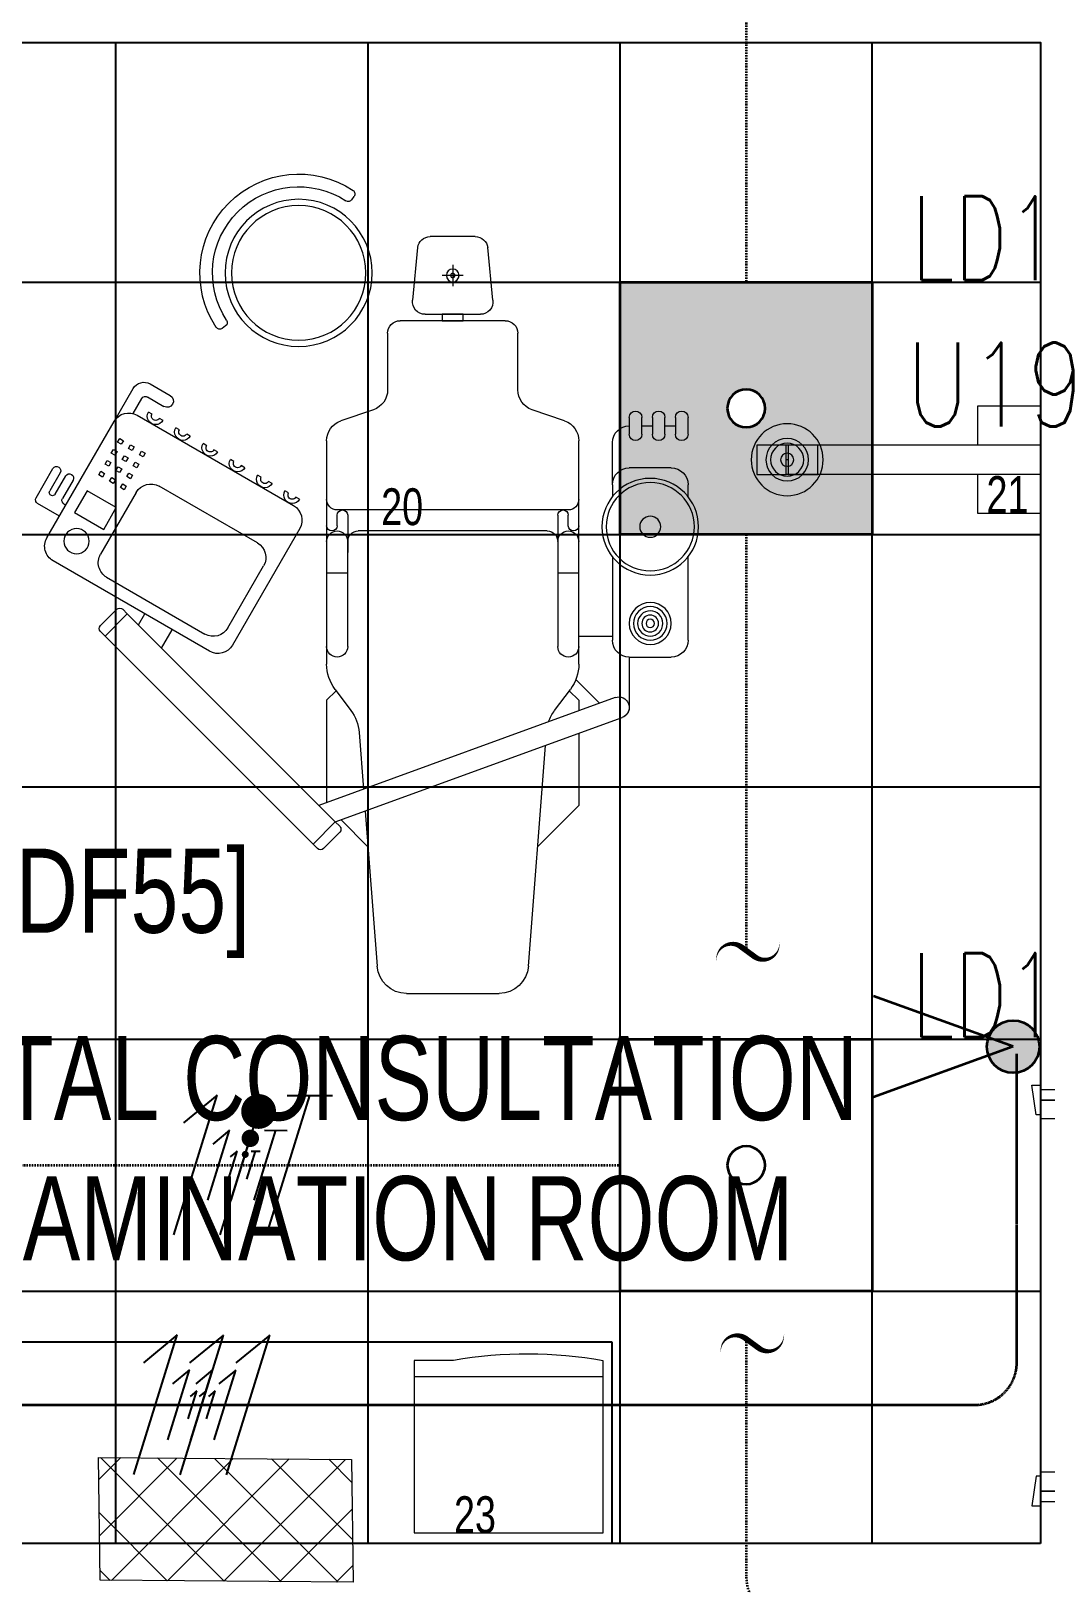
# Model space of a CAD drawing. Extents: x -12260 to 184725, y -29287 to 19916.
# Drawn here: x 26814 to 29229, y 1344 to 5037 of the extents above; entities that cross this region are included whole.
import ezdxf
from ezdxf.enums import TextEntityAlignment as Align

# ---------------------------------------------------------------- set-up
doc = ezdxf.new("R2010")
doc.units = 0
doc.header["$LTSCALE"] = 0.25
doc.linetypes.add('DASHDOT', pattern=[25.4, 12.7, -6.35, 0, -6.35])
doc.linetypes.add('HIDDEN', pattern=[9.525, 6.35, -3.175])
for name, color, linetype, lineweight in [('01-First Floor-FUR$0$72_EGR_BASE_TEXT', 252, 'Continuous', 5), ('01-First Floor-FUR$0$72_EGR_EQP_TAG', 142, 'Continuous', 5), ('01-First Floor-FUR$0$C-HYDR-CTCH', 251, 'Continuous', 5), ('01-First Floor-FUR$0$Hatch', 252, 'Continuous', 5), ('01-First Floor-FUR$0$LOADING', 253, 'Continuous', 5), ('01-First Floor-FUR$0$Walls', 251, 'Continuous', 5), ('01-First Floor-FUR$0$Wooden Joinery', 251, 'Continuous', 5), ('E-LITE-CIRC', 6, 'Continuous', 25), ('E-LITE-CIRC-NUMB', 6, 'Continuous', 25), ('E-LITE-CLNG', 150, 'Continuous', 35), ('E-LITE-CLNG-CNDT', 6, 'DASHDOT', 35), ('E-LITE-CTRL', 6, 'Continuous', 25), ('E-LITE-FLOR-CNDT', 6, 'HIDDEN', 35), ('E-LITE-IDEN', 6, 'Continuous', 25), ('E-LITE-SWCH @ 100', 3, 'Continuous', 35), ('E-POWR-WIRE', 6, 'Continuous', 25), ('E-POWR-WIRE @ 100', 6, 'Continuous', 25), ('E-POWR-WIRE @ 20', 6, 'Continuous', 25), ('E-POWR-WIRE @ 50', 6, 'Continuous', 25)]:
    doc.layers.add(name, color=color, linetype=linetype, lineweight=lineweight)
doc.layers.add('01-First Floor-FUR$0$FALSE CEILING', color=251, linetype='Continuous')
doc.layers.add('E-LIGHTING CONDUIT', color=6, linetype='Continuous')
doc.styles.add('01-First Floor-FUR$0$X3G_ENTITY_257CFD', font='swisscl.ttf', dxfattribs={"height": 200})
doc.styles.add('01-First Floor-FUR$0$X3G_ENTITY_9EC9', font='swisscl.ttf', dxfattribs={"height": 0.2})
doc.styles.add('01-First Floor-FUR$0$X3G_ENTITY_9F38', font='swisscl.ttf', dxfattribs={"height": 0.2})
doc.styles.add('DC_SIMPLEX', font='SIMPLEX.shx', dxfattribs={"width": 0.7})

# ---------------------------------------------------------------- blocks, each defined once
blk = doc.blocks.new('*U20')
blk.add_hatch(color=256).paths.add_polyline_path([(0.625, -0.625, 1), (0.625, 0.625, 1)])
for q in [(3.947, 1.2), (3.947, -1.2)]:
    blk.add_line((0.625, 0), q)
blk.add_circle((0.625, 0), 0.625)
at = {"layer": 'E-LITE-CTRL', "style": 'DC_SIMPLEX', "width": 0.7, "flags": 8}
blk.add_attdef('CONTROL', (-26.627, -10.116), '', height=2, rotation=360, dxfattribs=at)
at = {"layer": 'E-LITE-IDEN', "style": 'DC_SIMPLEX', "width": 0.7, "flags": 8}
blk.add_attdef('TYPE', text='', height=2, rotation=360, dxfattribs=at).set_placement((-31.991, -10.116), align=Align.RIGHT)
blk = doc.blocks.new('*U196')
h = blk.add_hatch(color=254)
h.dxf.hatch_style = 1
h.paths.add_polyline_path([(-300, 300), (-300, -300), (300, -300), (300, 300)])
edge = h.paths.add_edge_path(flags=16)
edge.add_arc((0, 0), 45, 0, 360)
blk.add_lwpolyline([(-300, 300), (-300, -300), (300, -300), (300, 300)], close=True)
blk.add_circle((0, 0), 45)
at = {"layer": 'E-LITE-CIRC-NUMB', "style": 'DC_SIMPLEX', "width": 0.7, "flags": 8}
blk.add_attdef('CIRCUIT', text='', height=200, rotation=0, dxfattribs=at).set_placement((-473.9, 300), align=Align.RIGHT)
at = {"layer": 'E-LITE-CTRL', "style": 'DC_SIMPLEX', "width": 0.7, "flags": 8}
blk.add_attdef('CONTROL', (1118.9, -935), '', height=200, rotation=360, dxfattribs=at)
at = {"layer": 'E-LITE-IDEN', "style": 'DC_SIMPLEX', "width": 0.7, "flags": 8}
blk.add_attdef('TYPE', (460.4, 457.6), '', height=200, rotation=360, dxfattribs=at)
blk = doc.blocks.new('*U24')
blk.add_lwpolyline([(-300, 300), (-300, -300), (300, -300), (300, 300)], close=True)
blk.add_circle((0, 0), 45)
at = {"layer": 'E-LITE-CIRC-NUMB', "style": 'DC_SIMPLEX', "width": 0.7, "flags": 8}
blk.add_attdef('CIRCUIT', text='', height=200, rotation=0, dxfattribs=at).set_placement((-473.9, 300), align=Align.RIGHT)
at = {"layer": 'E-LITE-CTRL', "style": 'DC_SIMPLEX', "width": 0.7, "flags": 8}
blk.add_attdef('CONTROL', (1118.9, -935), '', height=200, rotation=360, dxfattribs=at)
at = {"layer": 'E-LITE-IDEN', "style": 'DC_SIMPLEX', "width": 0.7, "flags": 8}
blk.add_attdef('TYPE', (460.4, 457.6), '', height=200, rotation=360, dxfattribs=at)
blk = doc.blocks.new('*U39')
for p, q in [((-1.617, -1.658), (-0.587, 1.663)), ((-0.587, 1.663), (-1.389, 1.004)), ((-0.515, -1.66), (0.515, 1.66)), ((0.587, -1.663), (1.617, 1.658)), ((1.078, 1.659), (2.157, 1.657))]:
    blk.add_line(p, q)
at = {"const_width": 0.414}
blk.add_lwpolyline([(0.19, 1.278, 1), (0.604, 1.277, 1)], format="xyb", close=True, dxfattribs=at)
blk = doc.blocks.new('*U899')
at = {"layer": 'E-POWR-WIRE @ 100', "xscale": 100, "yscale": 100, "zscale": 100}
blk.add_blockref('*U39', (27315.6, 2340), dxfattribs=at)
at = {"layer": 'E-POWR-WIRE @ 20', "xscale": 20, "yscale": 20, "zscale": 20}
blk.add_blockref('*U39', (27315.6, 2340), dxfattribs=at)
at = {"layer": 'E-POWR-WIRE @ 50', "xscale": 50, "yscale": 50, "zscale": 50}
blk.add_blockref('*U39', (27315.6, 2340), dxfattribs=at)
blk = doc.blocks.new('*U49')
for p, q in [((-1.617, -1.658), (-0.587, 1.663)), ((-0.587, 1.663), (-1.389, 1.004)), ((-0.515, -1.66), (0.515, 1.66)), ((0.515, 1.66), (-0.287, 1.001)), ((0.587, -1.663), (1.617, 1.658)), ((1.617, 1.658), (0.815, 0.999))]:
    blk.add_line(p, q)
blk = doc.blocks.new('*U930')
at = {"layer": 'E-POWR-WIRE @ 100', "xscale": 100, "yscale": 100, "zscale": 100}
blk.add_blockref('*U49', (27219.9, 1769.9), dxfattribs=at)
at = {"layer": 'E-POWR-WIRE @ 20', "xscale": 20, "yscale": 20, "zscale": 20}
blk.add_blockref('*U49', (27219.9, 1769.9), dxfattribs=at)
at = {"layer": 'E-POWR-WIRE @ 50', "xscale": 50, "yscale": 50, "zscale": 50}
blk.add_blockref('*U49', (27219.9, 1769.9), dxfattribs=at)
blk = doc.blocks.new('CD-CUT')
at = {"linetype": 'Continuous'}
blk.add_lwpolyline([(-30.4, 100, 0, 1.75, 0), (-13.9, 97.3, 1.75, 17.5, -0.545095), (15.4, 21.1, 17.5, 17.5, 0), (-15.4, -21.1, 17.5, 1.75, 0.545095), (13.9, -97.3, 1.75, 0, 0), (30.4, -100, 0, 0, 0)], format="xyseb", dxfattribs=at)
blk = doc.blocks.new('01-First Floor-FUR$0$A$C72370EFE')
at = {"layer": '01-First Floor-FUR$0$Wooden Joinery'}
for p, q in [((-0.01, -0.03), (-0.01, -0.07)), ((0, -0.03), (-0.01, -0.03)), ((0.04, -0.03), (0.05, -0.03)), ((0.05, -0.03), (0.05, -0.07)), ((-0.05, -0.07), (-0.05, -0.16)), ((-0.03, -0.07), (-0.03, -0.16)), ((-0.01, -0.04), (-0.02, -0.04)), ((-0.01, -0.06), (-0.02, -0.06)), ((0, -0.07), (-0.01, -0.07)), ((0.04, -0.07), (0.05, -0.07)), ((0.05, -0.04), (0.06, -0.04)), ((0.05, -0.06), (0.06, -0.06)), ((0.07, -0.07), (0.07, -0.16)), ((0.09, -0.07), (0.09, -0.16)), ((-0.01, -0.17), (-0.02, -0.17)), ((-0.01, -0.17), (-0.01, -0.19)), ((0.05, -0.17), (0.06, -0.17)), ((0.05, -0.17), (0.05, -0.19)), ((-0.01, -0.19), (-0.02, -0.19)), ((0.05, -0.19), (0.06, -0.19))]:
    blk.add_line(p, q, dxfattribs=at)
for centre, radius, start, end in [((-0.02, -0.07), 0.03, 90, 180), ((-0.02, -0.07), 0.01, 90, 180), ((0.06, -0.07), 0.03, 0, 90), ((0.06, -0.07), 0.01, 0, 90), ((-0.02, -0.16), 0.03, 180, 270), ((-0.02, -0.16), 0.01, 180, 270), ((0.06, -0.16), 0.01, 270, 0), ((0.06, -0.16), 0.03, 270, 0)]:
    blk.add_arc(centre, radius, start, end, dxfattribs=at)
blk = doc.blocks.new('01-First Floor-FUR$0$A$C5DAD61B4')
at = {"layer": '01-First Floor-FUR$0$Wooden Joinery'}
for points in [[(80, 959.1), (80, 969.1), (10, 979.1), (10, 959.1)], [(940, 959.1), (940, 969.1), (1010, 979.1), (1010, 959.1)], [(70, 859.1), (70, 849.1), (0, 839.1), (0, 859.1)], [(120, 859.1), (120, 0), (80, 0), (80, 859.1)], [(950, 859.1), (950, 849.1), (1020, 839.1), (1020, 859.1)]]:
    blk.add_lwpolyline(points, close=True, dxfattribs=at)
for points in [[(45, 859.1), (45, 959.1), (20, 959.1), (20, 859.1), (45, 859.1)], [(45, 859.1), (80, 859.1), (80, 899.1), (90, 899.1), (90, 959.1), (45, 959.1), (45, 859.1)], [(975, 859.1), (940, 859.1), (940, 899.1), (930, 899.1), (930, 959.1), (975, 959.1), (975, 859.1)], [(975, 859.1), (975, 959.1), (1000, 959.1), (1000, 859.1), (975, 859.1)]]:
    blk.add_lwpolyline(points, dxfattribs=at)
blk.add_arc((80, 859.1), 860, 272.666, 0, dxfattribs=at)
at = {"layer": '01-First Floor-FUR$0$Wooden Joinery', "xscale": 999.9999999998854, "yscale": 999.9999999998854, "zscale": 999.9999999998854, "rotation": 180}
blk.add_blockref('01-First Floor-FUR$0$A$C72370EFE', (120, 0), dxfattribs=at)
blk = doc.blocks.new('01-First Floor-FUR$0$D.131.54.59')
for p, q in [((293989, 4464.5), (293384, 4464.5)), ((293389, 4429.5), (293384, 4429.5)), ((293989, 4394.5), (293384, 4394.5))]:
    blk.add_line(p, q)
for points in [[(293989, 4557), (293989, 4302), (293839, 4302), (293839, 4394.5)], [(293839, 4464.5), (293839, 4557), (293989, 4557)], [(293314, 4464.5), (293384, 4464.5), (293384, 4394.5), (293314, 4394.5), (293314, 4464.5)], [(293389, 4464.5), (293459, 4464.5), (293459, 4394.5), (293389, 4394.5), (293389, 4464.5)]]:
    blk.add_lwpolyline(points)
for radius in [85.6, 50.6, 39.4, 15.6]:
    blk.add_circle((293386.5, 4429.5), radius)
blk = doc.blocks.new('01-First Floor-FUR$0$D.121.03.06')
at = {"layer": '01-First Floor-FUR$0$LOADING'}
for p, q in [((286077.8, 7085), (286298.2, 7085)), ((285979.6, 6651.1), (286008, 7020.4)), ((286368, 7020.4), (286408.4, 6495)), ((285855.5, 6730), (285360.6, 6235)), ((285866.2, 6740.6), (285855.5, 6730)), ((285908.6, 6676.9), (285855.5, 6730)), ((285880.3, 6740.6), (285919.2, 6701.7)), ((285922.2, 6672), (285986.1, 6735.9)), ((286488, 6637.8), (286389.9, 6735.9)), ((285919.2, 6687.5), (285908.6, 6676.9)), ((285413.6, 6182), (285908.6, 6676.9)), ((285908.6, 6676.9), (286591.4, 6428.4)), ((286574.3, 6381.4), (285869.6, 6637.9)), ((285888, 6387.8), (285888, 6631.2)), ((286488, 6466), (286488, 6637.8)), ((285965.2, 6464), (285975.6, 6599.3)), ((285908, 6361.7), (285945.5, 6411.7)), ((286430.5, 6411.7), (286468, 6361.7)), ((286481, 6338.4), (286537.5, 6394.8)), ((286488, 6387.8), (286488, 6412.8)), ((286607.9, 6285), (286607.9, 6404.9)), ((285910.6, 6365.2), (285888, 6387.8)), ((286465.4, 6365.2), (286488, 6387.8)), ((285888, 5910), (285888, 6301.7)), ((286488, 6301.7), (286488, 5910)), ((286608, 6285), (286708, 6285)), ((285609.3, 6271.1), (285236.9, 6056.1)), ((285495.2, 6263.5), (285520.4, 6219.8)), ((285823.9, 5979.4), (285663.9, 6256.5)), ((285888, 6010), (285888, 6260)), ((285938, 6260), (285938, 6010)), ((286438, 6010), (286438, 6260)), ((286488, 6260), (286488, 6010)), ((286568, 6046.6), (286568, 6245)), ((286748, 6245), (286748, 6046.6)), ((285360.6, 6235), (285350, 6224.4)), ((285350, 6210.2), (285388.9, 6171.3)), ((285413.6, 6182), (285360.6, 6235)), ((285360.6, 6235), (285413.6, 6182)), ((285364.5, 6095.1), (285598.3, 6230.1)), ((285440.3, 6208.6), (285455.5, 6182.3)), ((285652.9, 6215.5), (285737.9, 6068.3)), ((286488, 6235), (286568, 6235)), ((285403, 6171.3), (285413.6, 6182)), ((285888, 6085), (285938, 6085)), ((286438, 6085), (286488, 6085)), ((285434.8, 5893.3), (285349.8, 6040.5)), ((285938, 5947.5), (285938, 6036.1)), ((286438, 5947.5), (286438, 6036.1)), ((285222.2, 6001.5), (285382.2, 5724.4)), ((285723.3, 6013.6), (285489.5, 5878.6)), ((286413, 5985), (285963, 5985)), ((285252.2, 5949.5), (285200.3, 5919.5)), ((285288.1, 5941.5), (285357.4, 5981.5)), ((285357.4, 5981.5), (285387.4, 5929.6)), ((285913, 5972.5), (285913, 5947.5)), ((286463, 5972.5), (286463, 5947.5)), ((285263.1, 5921.2), (285267.2, 5923.5)), ((285318.1, 5889.6), (285288.1, 5941.5)), ((285387.4, 5929.6), (285318.1, 5889.6)), ((285436.9, 5709.7), (285809.3, 5924.7)), ((285823.3, 5909.7), (285814.7, 5904.7)), ((285888, 5770.6), (285888, 5910)), ((286463, 5935), (285913, 5935)), ((286488, 5910), (286488, 5770.6)), ((285196.6, 5905.9), (285236.6, 5836.6)), ((285253.9, 5846.6), (285228.9, 5889.9)), ((285242.1, 5897.5), (285267.1, 5854.2)), ((285284.5, 5864.2), (285259.5, 5907.5)), ((285406.2, 5886.9), (285397.6, 5881.9)), ((285397.6, 5881.9), (285402.6, 5873.2)), ((285402.6, 5873.2), (285411.2, 5878.2)), ((285411.2, 5878.2), (285406.2, 5886.9)), ((285797.3, 5894.7), (285788.7, 5889.7)), ((286568, 5875), (286568, 5903.4)), ((286568, 5875), (286568, 5775)), ((286748, 5903.4), (286748, 5875)), ((285354.3, 5856.9), (285345.6, 5851.9)), ((285345.6, 5851.9), (285350.6, 5843.2)), ((285350.6, 5843.2), (285359.3, 5848.2)), ((285359.3, 5848.2), (285354.3, 5856.9)), ((285380.3, 5871.9), (285371.6, 5866.9)), ((285371.6, 5866.9), (285376.6, 5858.2)), ((285376.6, 5858.2), (285385.3, 5863.2)), ((285385.3, 5863.2), (285380.3, 5871.9)), ((285395.3, 5845.9), (285386.6, 5840.9)), ((285386.6, 5840.9), (285391.6, 5832.2)), ((285391.6, 5832.2), (285400.3, 5837.2)), ((285400.3, 5837.2), (285395.3, 5845.9)), ((285421.2, 5860.9), (285412.6, 5855.9)), ((285412.6, 5855.9), (285417.6, 5847.2)), ((285417.6, 5847.2), (285426.2, 5852.2)), ((285426.2, 5852.2), (285421.2, 5860.9)), ((285732.4, 5857.2), (285723.7, 5852.2)), ((285758.4, 5872.2), (285749.7, 5867.2)), ((285369.3, 5830.9), (285360.6, 5825.9)), ((285360.6, 5825.9), (285365.6, 5817.2)), ((285365.6, 5817.2), (285374.3, 5822.2)), ((285374.3, 5822.2), (285369.3, 5830.9)), ((285384.3, 5804.9), (285375.6, 5799.9)), ((285375.6, 5799.9), (285380.6, 5791.3)), ((285389.3, 5796.3), (285384.3, 5804.9)), ((285410.3, 5819.9), (285401.6, 5814.9)), ((285401.6, 5814.9), (285406.6, 5806.3)), ((285406.6, 5806.3), (285415.3, 5811.3)), ((285415.3, 5811.3), (285410.3, 5819.9)), ((285436.2, 5834.9), (285427.6, 5829.9)), ((285427.6, 5829.9), (285432.6, 5821.3)), ((285432.6, 5821.3), (285441.2, 5826.3)), ((285441.2, 5826.3), (285436.2, 5834.9)), ((285451.2, 5808.9), (285442.6, 5803.9)), ((285442.6, 5803.9), (285447.6, 5795.3)), ((285447.6, 5795.3), (285456.2, 5800.3)), ((285456.2, 5800.3), (285451.2, 5808.9)), ((285667.4, 5819.7), (285658.8, 5814.7)), ((285693.4, 5834.7), (285684.8, 5829.7)), ((286708, 5835), (286608, 5835)), ((285380.6, 5791.3), (285389.3, 5796.3)), ((285399.3, 5778.9), (285390.6, 5773.9)), ((285390.6, 5773.9), (285395.6, 5765.3)), ((285395.6, 5765.3), (285404.3, 5770.3)), ((285404.3, 5770.3), (285399.3, 5778.9)), ((285425.3, 5793.9), (285416.6, 5788.9)), ((285416.6, 5788.9), (285421.6, 5780.3)), ((285421.6, 5780.3), (285430.3, 5785.3)), ((285430.3, 5785.3), (285425.3, 5793.9)), ((285602.5, 5782.2), (285593.8, 5777.2)), ((285628.5, 5797.2), (285619.8, 5792.2)), ((285537.5, 5744.7), (285528.9, 5739.7)), ((285563.5, 5759.7), (285554.9, 5754.7)), ((286608, 5715), (286608, 5755)), ((286638, 5755), (286638, 5715)), ((286638, 5735), (286663, 5735)), ((286663, 5715), (286663, 5755)), ((286693, 5755), (286693, 5715)), ((286693, 5735), (286718, 5735)), ((286718, 5715), (286718, 5755)), ((286748, 5755), (286748, 5715)), ((285382.2, 5724.4), (285427.3, 5646.4)), ((285427.6, 5705.8), (285448.3, 5670.1)), ((285461.9, 5666.4), (285500.9, 5688.9)), ((285472.6, 5707.2), (285463.9, 5702.2)), ((285498.6, 5722.2), (285489.9, 5717.2)), ((285999.3, 5696.6), (285921.7, 5723.4)), ((286454.3, 5723.4), (286376.7, 5696.6)), ((285468.3, 5635.5), (285515.9, 5663)), ((286033, 5515), (286033, 5649.4)), ((286343, 5649.4), (286343, 5515)), ((285647.5, 5497.5), (285639.4, 5503.3)), ((286313, 5485), (286063, 5485)), ((286122.3, 5469.8), (286253.7, 5469.8)), ((286163, 5469.8), (286163, 5485)), ((286163, 5485), (286213, 5485)), ((286213, 5469.8), (286163, 5469.8)), ((286213, 5485), (286213, 5469.8)), ((286104.5, 5311), (286092.5, 5435.9)), ((286283.5, 5435.9), (286271.5, 5311)), ((286188, 5352.3), (286188, 5402.6)), ((286213.2, 5377.4), (286162.8, 5377.4)), ((286241.7, 5285), (286134.3, 5285)), ((285947.5, 5197.5), (285953.4, 5189.4))]:
    blk.add_line(p, q, dxfattribs=at)
for centre, radius in [((286658, 6205), 50), ((286658, 6205), 40), ((286658, 6205), 30), ((286658, 6205), 20), ((286658, 6205), 10), ((286658, 5975), 115), ((286658, 5975), 105), ((285292.9, 6009.4), 30), ((286658, 5975), 25), ((285821.3, 5371.3), 175), ((285821.3, 5371.3), 160), ((286188, 5377.4), 15.2), ((286188, 5377.4), 5.15)]:
    blk.add_circle(centre, radius, dxfattribs=at)
for centre, radius, start, end in [((286077.8, 7015), 70, 90, 175.6013), ((286298.2, 7015), 70, 4.3987, 90), ((285873.2, 6733.5), 10, 45, 135), ((285912.1, 6694.6), 10, 315, 45), ((285865.5, 6471.7), 100, 323.1301, 355.6013), ((286510.5, 6471.7), 100, 199.0591, 216.8699), ((286582.9, 6404.9), 25, 250, 70), ((286582.9, 6404.9), 25, 0, 70), ((285988, 6301.7), 100, 143.1301, 180), ((286388, 6301.7), 100, 0, 36.8699), ((285913, 6260), 25, 0, 180), ((286463, 6260), 25, 0, 180), ((286608, 6245), 40, 90, 180), ((286708, 6245), 40, 0, 90), ((285629.3, 6236.5), 40, 30, 120), ((285357, 6217.3), 10, 135, 225), ((285618.3, 6195.5), 40, 30, 120), ((285395.9, 6178.4), 10, 225, 315), ((285384.5, 6060.5), 40, 120, 210), ((285703.3, 6048.3), 40, 300, 30), ((285256.9, 6021.5), 40, 120, 210), ((285913, 6010), 25, 180, 0), ((285900.5, 5972.5), 12.5, 0, 180), ((285963, 6010), 25, 180, 270), ((286413, 6010), 25, 270, 0), ((286463, 6010), 25, 180, 0), ((286475.5, 5972.5), 12.5, 0, 180), ((285789.3, 5959.4), 40, 300, 30), ((285925.5, 5947.5), 12.5, 180, 0), ((286450.5, 5947.5), 12.5, 180, 0), ((285205.3, 5910.9), 10, 120, 210), ((285268.1, 5912.5), 10, 120, 210), ((285806, 5899.7), 20, 30, 210), ((285806, 5899.7), 10, 30, 210), ((285913, 5910), 25, 90, 180), ((286463, 5910), 25, 0, 90), ((285235.5, 5893.7), 7.62, 30, 210), ((285469.5, 5913.3), 40, 210, 300), ((285741.1, 5862.2), 20, 30, 210), ((286608, 5875), 40, 180, 270), ((286708, 5875), 40, 270, 0), ((285245.3, 5841.6), 10, 210, 30), ((285275.8, 5859.2), 10, 210, 30), ((285676.1, 5824.7), 20, 30, 210), ((285741.1, 5862.2), 10, 30, 210), ((285611.1, 5787.2), 20, 30, 210), ((285676.1, 5824.7), 10, 30, 210), ((285546.2, 5749.7), 20, 30, 210), ((285611.1, 5787.2), 10, 30, 210), ((285938, 5770.6), 50, 180, 250.9744), ((286438, 5770.6), 50, 289.0256, 360), ((286608, 5775), 40, 180, 270), ((286623, 5755), 15, 0, 180), ((286678, 5755), 15, 0, 180), ((286733, 5755), 15, 0, 180), ((285481.2, 5712.2), 20, 30, 210), ((285546.2, 5749.7), 10, 30, 210), ((285416.9, 5744.4), 40, 210, 300), ((285481.2, 5712.2), 10, 30, 210), ((285508.4, 5676), 15, 300, 120), ((285983, 5649.4), 50, 0, 70.9744), ((286393, 5649.4), 50, 109.0256, 180), ((286623, 5715), 15, 180, 360), ((286678, 5715), 15, 180, 360), ((286733, 5715), 15, 180, 360), ((285456.9, 5675.1), 10, 210, 300), ((285453.3, 5661.4), 30, 210, 300), ((285633.5, 5495.2), 10, 54.0209, 146.5682), ((286063, 5515), 30, 180, 270), ((286313, 5515), 30, 270, 0), ((285821.3, 5371.3), 235, 146.5682, 303.4318), ((285821.3, 5371.3), 205, 146.6867, 303.3133), ((285641.6, 5489.4), 10, 326.6867, 54.0209), ((286122.3, 5439.8), 30, 90, 187.5946), ((286253.7, 5439.8), 30, 352.4054, 90), ((286134.3, 5315), 30, 187.5946, 270), ((286241.7, 5315), 30, 270, 352.4054), ((285939.4, 5191.6), 10, 35.9791, 123.3133), ((285945.3, 5183.5), 10, 303.4318, 35.9791)]:
    blk.add_arc(centre, radius, start, end, dxfattribs=at)
blk = doc.blocks.new('01-First Floor-FUR$0$Dental Sterilizer')
at = {"layer": '01-First Floor-FUR$0$LOADING'}
for p, q in [((-40485.8, -32478.8, 0.1), (-40935.8, -32478.8, 0.1)), ((-40935.8, -32478.8, 0.1), (-40935.8, -32888.3, 0.1)), ((-40485.8, -32889.4, 0.1), (-40485.8, -32478.8, 0.1)), ((-40935.8, -32850.6, 0.1), (-40485.8, -32850.6, 0.1)), ((-40579.8, -32889.4, 0.1), (-40485.8, -32889.4, 0.1))]:
    blk.add_line(p, q, dxfattribs=at)
blk.add_arc((-40754.9, -31881.8, 0.1), 1022.7, 259.8109, 279.8595, dxfattribs=at)
blk = doc.blocks.new('01-First Floor-FUR')
at = {"layer": '01-First Floor-FUR$0$Hatch'}
h = blk.add_hatch(dxfattribs=at)
h.set_pattern_fill('ANSI37', color=256, scale=30)
h.set_pattern_definition([(45, (-1823.345, -13062.25), (-67.35192, 67.35192), []), (135, (-1823.345, -13062.25), (-67.35192, -67.35192), [])])
h.paths.add_polyline_path([(49129.3, 8855.6), (48525.4, 8847.5), (48529.3, 8559.1), (49133.2, 8567.2)])
h.paths.add_polyline_path([(41968.6, 8847.9), (41385, 8842.5), (41365.1, 8551.1), (41948.6, 8556.5)])
h.paths.add_polyline_path([(27591.6, 8840.5), (26992.5, 8836.4), (26986.8, 8543.4), (27585.9, 8547.5)])
h.paths.add_polyline_path([(34776.8, 8842.7), (34175.6, 8835.2), (34167.4, 8549.5), (34768.6, 8557)])
h.paths.add_polyline_path([(20372.4, 8849.8), (19765.9, 8827.9), (19780.4, 8535.4), (20386.9, 8557.2)])
h.paths.add_polyline_path([(13635.8, 8839.4), (12413.8, 8863.3), (12407.4, 8567.2), (13629.3, 8543.3)])
h.paths.add_polyline_path([(13649.8, 1639.3), (12434.8, 1623.6), (12421.4, 1331.2), (13636.4, 1346.9)])
h.paths.add_polyline_path([(13623.8, -5553.9), (12420.7, -5569.8), (12415, -5862.9), (13618.1, -5846.9)])
h.paths.add_polyline_path([(13642.3, -12752.6), (12445.6, -12764), (12448.4, -13058.5), (13645.1, -13047)])
h.paths.add_polyline_path([(6007.3, -12750.5), (5403.7, -12754.2), (5414.4, -13039.6), (6017.9, -13035.9)])
h.paths.add_polyline_path([(5991.8, -5552.5), (5395, -5550.9), (5394.9, -5852.1), (5991.7, -5853.6)])
h.paths.add_polyline_path([(6001.7, 1637.1), (5382.4, 1638.3), (5371.8, 1335.4), (5991.1, 1334.1)])
h.paths.add_polyline_path([(5978.4, 8816.5), (5377.7, 8830.9), (5374.1, 8541.3), (5974.8, 8526.8)])
h.paths.add_polyline_path([(-1220.7, 8814.6), (-1823.3, 8837.3), (-1821.5, 8549), (-1218.8, 8526.3)])
h.paths.add_polyline_path([(-1213, -5563.7), (-1815, -5570.7), (-1811.6, -5862.3), (-1209.6, -5855.3)])
h.paths.add_polyline_path([(-1195.5, -12758.3), (-1793.9, -12759.3), (-1789, -13060), (-1190.6, -13059)])
h.paths.add_polyline_path([(20391.2, -12745), (19785.5, -12758), (19791.3, -13059.2), (20396.9, -13046.2)])
h.paths.add_polyline_path([(20384.7, -5552.6), (19790.3, -5570.1), (19792.4, -5866.7), (20386.8, -5849.1)])
h.paths.add_polyline_path([(20376, 1655.5), (19777, 1647.8), (19781.1, 1347.6), (20380, 1355.3)])
h.paths.add_polyline_path([(27576.3, 1640.2), (26974.4, 1644.9), (26978.6, 1352.8), (27580.6, 1348.1)])
h.paths.add_polyline_path([(27580.1, -5542.5), (26976.2, -5560), (26989.7, -5860.1), (27589.8, -5839.1)])
h.paths.add_polyline_path([(27596.2, -12758.5), (26992.3, -12751.9), (26990, -13037.6), (27593.8, -13044.2)])
h.paths.add_polyline_path([(34794.7, -12748), (34197.4, -12762.6), (34206.4, -13062.3), (34803.7, -13047.7)])
h.paths.add_polyline_path([(34787.4, -5559.7), (34186.1, -5557.7), (34187.2, -5855), (34788.5, -5856.9)])
h.paths.add_polyline_path([(34750.9, 1644.2), (34170.1, 1648.9), (34189.8, 1359), (34770.6, 1354.3)])
h.paths.add_polyline_path([(41954.3, 1643.4), (41356.7, 1657.2), (41358.7, 1365.3), (41956.3, 1351.5)])
h.paths.add_polyline_path([(41955.3, -5555.1), (41386.9, -5562.7), (41388.7, -5856.9), (41957.1, -5849.3)])
h.paths.add_polyline_path([(41992.3, -12752.3), (41387.1, -12754.9), (41388.4, -13059.5), (41993.7, -13056.8)])
h.paths.add_polyline_path([(49166.6, -12752.8), (48578.6, -12736.7), (48565.4, -13043.9), (49153.3, -13060)])
h.paths.add_polyline_path([(49150.8, -5553.4), (48547.6, -5552.3), (48545.6, -5848.8), (49148.8, -5849.9)])
at = {"layer": '01-First Floor-FUR$0$C-HYDR-CTCH', "elevation": 0, "flags": 128}
blk.add_lwpolyline([(26974.4, 1644.9), (27576.3, 1640.2), (27580.6, 1348.1), (26978.6, 1352.8), (26974.4, 1644.9)], dxfattribs=at)
at = {"layer": '01-First Floor-FUR$0$FALSE CEILING', "linetype": 'Continuous'}
for p, q in [((27015.6, 1440), (27015.6, 5010)), ((27615.6, 1440), (27615.6, 5010)), ((28215.6, 1440), (28215.6, 5010)), ((28815.6, 1440), (28815.6, 5010)), ((25215.6, 4440), (29215.6, 4440)), ((25215.6, 3840), (29215.6, 3840)), ((25215.6, 3240), (29215.6, 3240)), ((25215.6, 2640), (29215.6, 2640)), ((25215.6, 2040), (29215.6, 2040))]:
    blk.add_line(p, q, dxfattribs=at)
at = {"layer": '01-First Floor-FUR$0$FALSE CEILING'}
for p, q in [((25695.6, 1919.5, -0.1), (28195.6, 1919.5, -0.1)), ((28195.6, 1919.5, -0.1), (28195.6, 1440, -0.1))]:
    blk.add_line(p, q, dxfattribs=at)
blk.add_lwpolyline([(29215.6, 1440), (25215.6, 1440), (25215.6, 5010), (29215.6, 5010)], close=True, dxfattribs=at)
at = {"layer": '01-First Floor-FUR$0$LOADING'}
for p, q in [((25695.6, 1919.5, -0.1), (28195.6, 1919.5, -0.1)), ((28195.6, 1919.5, -0.1), (28195.6, 1440, -0.1))]:
    blk.add_line(p, q, dxfattribs=at)
at = {"layer": '01-First Floor-FUR$0$Walls'}
for p, q in [((29215.6, 5010), (25215.6, 5010)), ((29215.6, 2530), (29215.6, 5010)), ((29215.6, 2520), (29315.6, 2520)), ((29215.6, 2450), (29215.6, 2460)), ((29215.6, 1440), (29215.6, 1610)), ((29215.6, 1540), (29315.6, 1540)), ((25215.6, 1440), (26977.4, 1440)), ((27579.2, 1440), (29215.6, 1440))]:
    blk.add_line(p, q, dxfattribs=at)
at = {"layer": '01-First Floor-FUR$0$LOADING', "xscale": -1, "rotation": 180}
for name, p in [('01-First Floor-FUR$0$D.121.03.06', (-258370.8, 9833.4, -0.2)), ('01-First Floor-FUR$0$D.121.03.06', (-258370.8, 9833.4, -0.2)), ('01-First Floor-FUR$0$D.131.54.59', (-264773.4, 8447.3, -0.1))]:
    blk.add_blockref(name, p, dxfattribs=at)
at = {"layer": '01-First Floor-FUR$0$LOADING', "rotation": 180}
blk.add_blockref('01-First Floor-FUR$0$Dental Sterilizer', (-12760.4, -31013.6, -0.2), dxfattribs=at)
at = {"layer": '01-First Floor-FUR$0$Wooden Joinery', "rotation": 89.99999999999999}
blk.add_blockref('01-First Floor-FUR$0$A$C5DAD61B4', (30174.6, 1520), dxfattribs=at)
at = {"layer": '01-First Floor-FUR$0$72_EGR_BASE_TEXT', "insert": (26879.6, 3092.8, 0), "char_height": 200, "attachment_point": 2, "style": '01-First Floor-FUR$0$X3G_ENTITY_9F38'}
blk.add_mtext('[OPDF55]', dxfattribs=at)
at = {"layer": '01-First Floor-FUR$0$72_EGR_BASE_TEXT', "insert": (27545.7, 2647.2, 0), "char_height": 200, "width": 3270.33, "attachment_point": 2, "style": '01-First Floor-FUR$0$X3G_ENTITY_9EC9'}
blk.add_mtext('DENTAL CONSULTATION /EXAMINATION ROOM', dxfattribs=at)
at = {"layer": '01-First Floor-FUR$0$72_EGR_EQP_TAG', "char_height": 87.47, "attachment_point": 2, "style": '01-First Floor-FUR$0$X3G_ENTITY_257CFD'}
for s, insert in [('21', (29137.3, 3978.8, -0.2)), ('20', (27696.8, 3949.7, -0.3)), ('23', (27870.1, 1552.5, -0.2))]:
    blk.add_mtext(s, dxfattribs=dict(at, insert=insert))

msp = doc.modelspace()

# ---------------------------------------------------------------- linework, layer by layer
at = {"layer": 'E-LITE-CLNG-CNDT', "color": 1}
for points in [[(28515.6, 5702.3), (28515.6, 4440)], [(28515.6, 3840), (28515.6, 2850.5)]]:
    msp.add_lwpolyline(points, dxfattribs=at)
at = {"layer": 'E-LITE-CLNG-CNDT'}
msp.add_lwpolyline([(26415.6, 2340), (28215.6, 2340)], dxfattribs=at)
at = {"layer": 'E-LITE-CLNG-CNDT', "color": 1}
msp.add_lwpolyline([(28515.6, 1926.7), (28515.6, 1360.2, 0.414214), (28615.6, 1260.2), (28838.6, 1260.2, -0.267949), (28925.2, 1210.2), (29115.6, 990)], format="xyb", dxfattribs=at)
at = {"layer": 'E-LITE-FLOR-CNDT'}
msp.add_lwpolyline([(25280.4, 3805.5), (25280.4, 1869.9, 0.414214), (25380.4, 1769.9), (29059.4, 1769.9, 0.414214), (29159.4, 1869.9), (29159.4, 2605.3)], format="xyb", dxfattribs=at)

# ---------------------------------------------------------------- block references
at = {"layer": 'E-LIGHTING CONDUIT', "xscale": 0.762, "yscale": 0.762, "zscale": 0.762, "rotation": 270}
for p in [(28519.6, 2847.5), (28529.9, 1916.3)]:
    msp.add_blockref('CD-CUT', p, dxfattribs=at)
at = {"layer": 'E-LITE-CLNG'}
ref = msp.add_blockref('*U196', (28515.6, 4140), dxfattribs=dict(at, xscale=-1))
ref.add_attrib('TYPE', 'LD1', (28909, 4444.5), dxfattribs={"layer": 'E-LITE-IDEN', "height": 200, "rotation": 0, "style": 'DC_SIMPLEX', "width": 0.7, "flags": 8})
ref = msp.add_blockref('*U24', (28515.6, 2340), dxfattribs=dict(at, xscale=-1))
ref.add_attrib('TYPE', 'LD1', (28909, 2644.5), dxfattribs={"layer": 'E-LITE-IDEN', "height": 200, "rotation": 0, "style": 'DC_SIMPLEX', "width": 0.7, "flags": 8})
at = {"layer": 'E-LITE-CLNG-CNDT'}
msp.add_blockref('01-First Floor-FUR', (0, 0), dxfattribs=at)
at = {"layer": 'E-LITE-SWCH @ 100', "xscale": 100, "yscale": 100, "zscale": 100, "rotation": 180}
msp.add_blockref('*U20', (29213.4, 2621.9), dxfattribs=at)
at = {"layer": 'E-POWR-WIRE'}
for name in ['*U899', '*U930']:
    msp.add_blockref(name, (0, 0), dxfattribs=at)

# ---------------------------------------------------------------- texts
at = {"layer": 'E-LITE-CIRC', "style": 'DC_SIMPLEX', "width": 0.8}
msp.add_text('U19', height=200, rotation=0, dxfattribs=at).set_placement((28895.8, 4096.5, 0))

doc.saveas('drawing.dxf')
